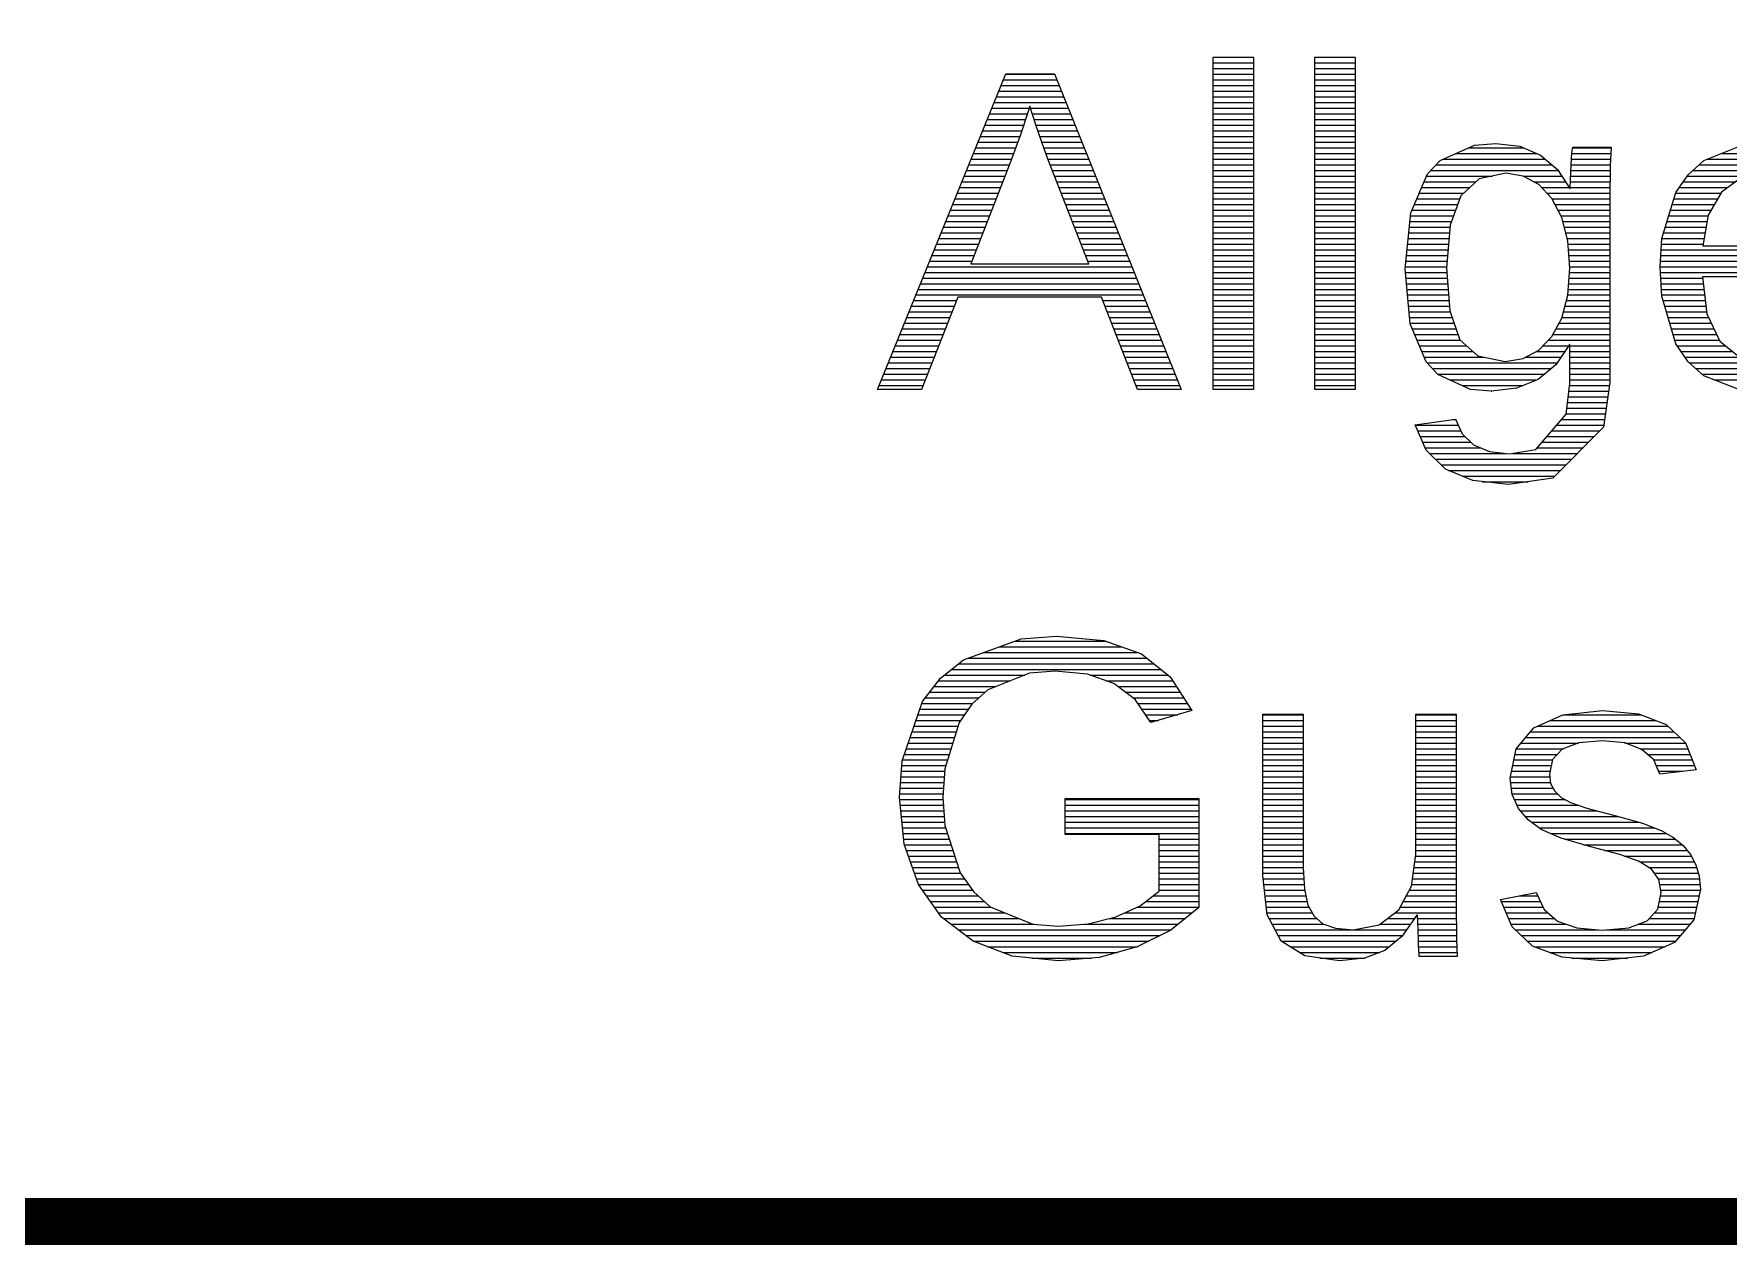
# Model space of a CAD drawing. Header units: millimetres. Extents: x 20 to 410, y 10 to 287.
# Drawn here: x 101.06 to 119.03, y 9.75 to 22.59 of the extents above; entities that cross this region are included whole.
import ezdxf

# ---------------------------------------------------------------- set-up
doc = ezdxf.new("R2010")
doc.units = ezdxf.units.MM
doc.layers.add('KANTEN', color=7, linetype='Continuous', lineweight=50)
doc.layers.add('TEXT', color=7, linetype='Continuous', lineweight=13)

msp = doc.modelspace()

# ---------------------------------------------------------------- linework, layer by layer
at = {"layer": 'KANTEN', "lineweight": 50, "const_width": 0.5}
msp.add_lwpolyline([(20, 10), (410, 10), (410, 287), (20, 287)], close=True, dxfattribs=at)
at = {"layer": 'TEXT', "lineweight": 13}
for p, q in [((113.57, 22.341), (113.998, 22.341)), ((113.57, 22.281), (113.998, 22.281)), ((114.65, 22.341), (115.078, 22.341)), ((114.65, 22.281), (115.078, 22.281)), ((111.373, 22.161), (111.891, 22.161)), ((113.57, 22.221), (113.998, 22.221)), ((113.57, 22.161), (113.998, 22.161)), ((114.65, 22.221), (115.078, 22.221)), ((114.65, 22.161), (115.078, 22.161)), ((111.299, 21.981), (111.963, 21.981)), ((111.324, 22.041), (111.939, 22.041)), ((111.348, 22.101), (111.915, 22.101)), ((113.57, 22.101), (113.998, 22.101)), ((113.57, 22.041), (113.998, 22.041)), ((113.57, 21.981), (113.998, 21.981)), ((114.65, 22.101), (115.078, 22.101)), ((114.65, 22.041), (115.078, 22.041)), ((114.65, 21.981), (115.078, 21.981)), ((111.226, 21.801), (111.619, 21.801)), ((111.25, 21.861), (112.011, 21.861)), ((111.275, 21.921), (111.987, 21.921)), ((111.633, 21.801), (112.036, 21.801)), ((113.57, 21.921), (113.998, 21.921)), ((113.57, 21.861), (113.998, 21.861)), ((113.57, 21.801), (113.998, 21.801)), ((114.65, 21.921), (115.078, 21.921)), ((114.65, 21.861), (115.078, 21.861)), ((114.65, 21.801), (115.078, 21.801)), ((111.153, 21.621), (111.561, 21.621)), ((111.177, 21.681), (111.58, 21.681)), ((111.201, 21.741), (111.6, 21.741)), ((111.653, 21.741), (112.06, 21.741)), ((111.672, 21.681), (112.084, 21.681)), ((111.692, 21.621), (112.108, 21.621)), ((113.57, 21.741), (113.998, 21.741)), ((113.57, 21.681), (113.998, 21.681)), ((113.57, 21.621), (113.998, 21.621)), ((114.65, 21.741), (115.078, 21.741)), ((114.65, 21.681), (115.078, 21.681)), ((114.65, 21.621), (115.078, 21.621)), ((111.079, 21.441), (111.498, 21.441)), ((111.104, 21.501), (111.52, 21.501)), ((111.128, 21.561), (111.541, 21.561)), ((111.712, 21.561), (112.132, 21.561)), ((111.732, 21.501), (112.156, 21.501)), ((111.753, 21.441), (112.18, 21.441)), ((113.57, 21.561), (113.998, 21.561)), ((113.57, 21.501), (113.998, 21.501)), ((113.57, 21.441), (113.998, 21.441)), ((114.65, 21.561), (115.078, 21.561)), ((114.65, 21.501), (115.078, 21.501)), ((114.65, 21.441), (115.078, 21.441)), ((111.006, 21.261), (111.433, 21.261)), ((111.03, 21.321), (111.454, 21.321)), ((111.055, 21.381), (111.476, 21.381)), ((111.775, 21.381), (112.204, 21.381)), ((111.798, 21.321), (112.228, 21.321)), ((111.821, 21.261), (112.252, 21.261)), ((113.57, 21.381), (113.998, 21.381)), ((113.57, 21.321), (113.998, 21.321)), ((113.57, 21.261), (113.998, 21.261)), ((114.65, 21.381), (115.078, 21.381)), ((114.65, 21.321), (115.078, 21.321)), ((114.65, 21.261), (115.078, 21.261)), ((116.015, 21.261), (117.094, 21.261)), ((116.149, 21.321), (117.003, 21.321)), ((116.283, 21.381), (116.863, 21.381)), ((117.372, 21.261), (117.786, 21.261)), ((117.377, 21.321), (117.789, 21.321)), ((117.386, 21.381), (117.793, 21.381)), ((118.816, 21.261), (120.108, 21.261)), ((118.967, 21.321), (119.958, 21.321)), ((110.932, 21.081), (111.363, 21.081)), ((110.957, 21.141), (111.386, 21.141)), ((110.981, 21.201), (111.41, 21.201)), ((111.844, 21.201), (112.276, 21.201)), ((111.867, 21.141), (112.301, 21.141)), ((111.891, 21.081), (112.325, 21.081)), ((113.57, 21.201), (113.998, 21.201)), ((113.57, 21.141), (113.998, 21.141)), ((113.57, 21.081), (113.998, 21.081)), ((114.65, 21.201), (115.078, 21.201)), ((114.65, 21.141), (115.078, 21.141)), ((114.65, 21.081), (115.078, 21.081)), ((115.836, 21.081), (116.535, 21.081)), ((115.881, 21.141), (117.229, 21.141)), ((115.938, 21.201), (117.165, 21.201)), ((116.858, 21.081), (117.268, 21.081)), ((117.362, 21.081), (117.781, 21.081)), ((117.365, 21.141), (117.782, 21.141)), ((117.368, 21.201), (117.783, 21.201)), ((118.6, 21.081), (119.248, 21.081)), ((118.66, 21.141), (120.236, 21.141)), ((118.727, 21.201), (120.186, 21.201)), ((110.859, 20.901), (111.293, 20.901)), ((110.883, 20.961), (111.316, 20.961)), ((110.908, 21.021), (111.34, 21.021)), ((111.914, 21.021), (112.349, 21.021)), ((111.937, 20.961), (112.373, 20.961)), ((111.961, 20.901), (112.397, 20.901)), ((113.57, 21.021), (113.998, 21.021)), ((113.57, 20.961), (113.998, 20.961)), ((113.57, 20.901), (113.998, 20.901)), ((114.65, 21.021), (115.078, 21.021)), ((114.65, 20.961), (115.078, 20.961)), ((114.65, 20.901), (115.078, 20.901)), ((115.758, 20.901), (116.229, 20.901)), ((115.784, 20.961), (116.294, 20.961)), ((115.81, 21.021), (116.359, 21.021)), ((116.971, 21.021), (117.307, 21.021)), ((117.055, 20.961), (117.346, 20.961)), ((117.111, 20.901), (117.779, 20.901)), ((117.359, 20.961), (117.78, 20.961)), ((117.36, 21.021), (117.78, 21.021)), ((118.478, 20.901), (118.956, 20.901)), ((118.517, 20.961), (119.03, 20.961)), ((118.558, 21.021), (119.112, 21.021)), ((110.785, 20.721), (111.223, 20.721)), ((110.81, 20.781), (111.246, 20.781)), ((110.834, 20.841), (111.27, 20.841)), ((111.984, 20.841), (112.421, 20.841)), ((112.007, 20.781), (112.445, 20.781)), ((112.031, 20.721), (112.469, 20.721)), ((113.57, 20.841), (113.998, 20.841)), ((113.57, 20.781), (113.998, 20.781)), ((113.57, 20.721), (113.998, 20.721)), ((114.65, 20.841), (115.078, 20.841)), ((114.65, 20.781), (115.078, 20.781)), ((114.65, 20.721), (115.078, 20.721)), ((115.68, 20.721), (116.143, 20.721)), ((115.706, 20.781), (116.165, 20.781)), ((115.732, 20.841), (116.186, 20.841)), ((117.167, 20.841), (117.779, 20.841)), ((117.198, 20.781), (117.779, 20.781)), ((117.228, 20.721), (117.779, 20.721)), ((118.423, 20.721), (118.854, 20.721)), ((118.441, 20.781), (118.888, 20.781)), ((118.46, 20.841), (118.922, 20.841)), ((110.712, 20.541), (111.153, 20.541)), ((110.736, 20.601), (111.177, 20.601)), ((110.761, 20.661), (111.2, 20.661)), ((112.054, 20.661), (112.493, 20.661)), ((112.078, 20.601), (112.517, 20.601)), ((112.101, 20.541), (112.541, 20.541)), ((113.57, 20.661), (113.998, 20.661)), ((113.57, 20.601), (113.998, 20.601)), ((113.57, 20.541), (113.998, 20.541)), ((114.65, 20.661), (115.078, 20.661)), ((114.65, 20.601), (115.078, 20.601)), ((114.65, 20.541), (115.078, 20.541)), ((115.652, 20.541), (116.084, 20.541)), ((115.658, 20.601), (116.1, 20.601)), ((115.664, 20.661), (116.121, 20.661)), ((117.259, 20.661), (117.779, 20.661)), ((117.279, 20.601), (117.779, 20.601)), ((117.295, 20.541), (117.779, 20.541)), ((118.368, 20.541), (118.801, 20.541)), ((118.386, 20.601), (118.811, 20.601)), ((118.405, 20.661), (118.821, 20.661)), ((110.639, 20.361), (111.083, 20.361)), ((110.663, 20.421), (111.107, 20.421)), ((110.688, 20.481), (111.13, 20.481)), ((112.124, 20.481), (112.566, 20.481)), ((112.148, 20.421), (112.59, 20.421)), ((112.171, 20.361), (112.614, 20.361)), ((113.57, 20.481), (113.998, 20.481)), ((113.57, 20.421), (113.998, 20.421)), ((113.57, 20.361), (113.998, 20.361)), ((114.65, 20.481), (115.078, 20.481)), ((114.65, 20.421), (115.078, 20.421)), ((114.65, 20.361), (115.078, 20.361)), ((115.633, 20.361), (116.069, 20.361)), ((115.639, 20.421), (116.074, 20.421)), ((115.645, 20.481), (116.079, 20.481)), ((117.31, 20.481), (117.779, 20.481)), ((117.326, 20.421), (117.779, 20.421)), ((117.335, 20.361), (117.779, 20.361)), ((118.327, 20.361), (118.769, 20.361)), ((118.331, 20.421), (118.78, 20.421)), ((118.35, 20.481), (118.79, 20.481)), ((110.565, 20.181), (111.013, 20.181)), ((110.59, 20.241), (111.037, 20.241)), ((110.614, 20.301), (111.06, 20.301)), ((112.194, 20.301), (112.638, 20.301)), ((112.218, 20.241), (112.662, 20.241)), ((112.241, 20.181), (112.686, 20.181)), ((113.57, 20.301), (113.998, 20.301)), ((113.57, 20.241), (113.998, 20.241)), ((113.57, 20.181), (113.998, 20.181)), ((114.65, 20.301), (115.078, 20.301)), ((114.65, 20.241), (115.078, 20.241)), ((114.65, 20.181), (115.078, 20.181)), ((115.615, 20.181), (116.055, 20.181)), ((115.621, 20.241), (116.059, 20.241)), ((115.627, 20.301), (116.064, 20.301)), ((117.339, 20.301), (117.779, 20.301)), ((117.344, 20.241), (117.779, 20.241)), ((117.348, 20.181), (117.779, 20.181)), ((118.316, 20.181), (120.587, 20.181)), ((118.32, 20.241), (120.584, 20.241)), ((118.324, 20.301), (120.581, 20.301)), ((110.492, 20.001), (112.758, 20.001)), ((110.516, 20.061), (112.734, 20.061)), ((110.541, 20.121), (112.71, 20.121)), ((113.57, 20.121), (113.998, 20.121)), ((113.57, 20.061), (113.998, 20.061)), ((113.57, 20.001), (113.998, 20.001)), ((114.65, 20.121), (115.078, 20.121)), ((114.65, 20.061), (115.078, 20.061)), ((114.65, 20.001), (115.078, 20.001)), ((115.609, 20.121), (116.05, 20.121)), ((115.611, 20.061), (116.052, 20.061)), ((115.616, 20.001), (116.056, 20.001)), ((117.346, 20.001), (117.779, 20.001)), ((117.351, 20.061), (117.779, 20.061)), ((117.353, 20.121), (117.779, 20.121)), ((118.313, 20.121), (120.591, 20.121)), ((118.316, 20.061), (120.593, 20.061)), ((118.32, 20.001), (118.763, 20.001)), ((110.418, 19.821), (112.831, 19.821)), ((110.443, 19.881), (112.806, 19.881)), ((110.467, 19.941), (112.782, 19.941)), ((113.57, 19.941), (113.998, 19.941)), ((113.57, 19.881), (113.998, 19.881)), ((113.57, 19.821), (113.998, 19.821)), ((114.65, 19.941), (115.078, 19.941)), ((114.65, 19.881), (115.078, 19.881)), ((114.65, 19.821), (115.078, 19.821)), ((115.622, 19.941), (116.061, 19.941)), ((115.628, 19.881), (116.065, 19.881)), ((115.633, 19.821), (116.07, 19.821)), ((117.333, 19.821), (117.779, 19.821)), ((117.337, 19.881), (117.779, 19.881)), ((117.342, 19.941), (117.779, 19.941)), ((118.323, 19.941), (118.77, 19.941)), ((118.327, 19.881), (118.777, 19.881)), ((118.33, 19.821), (118.784, 19.821)), ((110.345, 19.641), (110.803, 19.641)), ((110.369, 19.701), (110.826, 19.701)), ((110.394, 19.761), (110.85, 19.761)), ((112.402, 19.761), (112.855, 19.761)), ((112.426, 19.701), (112.879, 19.701)), ((112.449, 19.641), (112.903, 19.641)), ((113.57, 19.761), (113.998, 19.761)), ((113.57, 19.701), (113.998, 19.701)), ((113.57, 19.641), (113.998, 19.641)), ((114.65, 19.761), (115.078, 19.761)), ((114.65, 19.701), (115.078, 19.701)), ((114.65, 19.641), (115.078, 19.641)), ((115.639, 19.761), (116.075, 19.761)), ((115.645, 19.701), (116.079, 19.701)), ((115.651, 19.641), (116.087, 19.641)), ((117.285, 19.641), (117.779, 19.641)), ((117.301, 19.701), (117.779, 19.701)), ((117.317, 19.761), (117.779, 19.761)), ((118.345, 19.761), (118.791, 19.761)), ((118.362, 19.701), (118.798, 19.701)), ((118.38, 19.641), (118.805, 19.641)), ((110.271, 19.461), (110.732, 19.461)), ((110.296, 19.521), (110.755, 19.521)), ((110.32, 19.581), (110.779, 19.581)), ((112.473, 19.581), (112.927, 19.581)), ((112.496, 19.521), (112.951, 19.521)), ((112.52, 19.461), (112.975, 19.461)), ((113.57, 19.581), (113.998, 19.581)), ((113.57, 19.521), (113.998, 19.521)), ((113.57, 19.461), (113.998, 19.461)), ((114.65, 19.581), (115.078, 19.581)), ((114.65, 19.521), (115.078, 19.521)), ((114.65, 19.461), (115.078, 19.461)), ((115.656, 19.581), (116.107, 19.581)), ((115.662, 19.521), (116.128, 19.521)), ((115.685, 19.461), (116.149, 19.461)), ((117.208, 19.461), (117.779, 19.461)), ((117.239, 19.521), (117.779, 19.521)), ((117.27, 19.581), (117.779, 19.581)), ((118.398, 19.581), (118.827, 19.581)), ((118.415, 19.521), (118.855, 19.521)), ((118.433, 19.461), (118.883, 19.461)), ((110.198, 19.281), (110.661, 19.281)), ((110.223, 19.341), (110.684, 19.341)), ((110.247, 19.401), (110.708, 19.401)), ((112.543, 19.401), (112.999, 19.401)), ((112.566, 19.341), (113.023, 19.341)), ((112.59, 19.281), (113.047, 19.281)), ((113.57, 19.401), (113.998, 19.401)), ((113.57, 19.341), (113.998, 19.341)), ((113.57, 19.281), (113.998, 19.281)), ((114.65, 19.401), (115.078, 19.401)), ((114.65, 19.341), (115.078, 19.341)), ((114.65, 19.281), (115.078, 19.281)), ((115.71, 19.401), (116.169, 19.401)), ((115.735, 19.341), (116.194, 19.341)), ((115.76, 19.281), (116.261, 19.281)), ((117.07, 19.281), (117.339, 19.281)), ((117.128, 19.341), (117.779, 19.341)), ((117.176, 19.401), (117.779, 19.401)), ((117.354, 19.281), (117.779, 19.281)), ((118.451, 19.401), (118.911, 19.401)), ((118.468, 19.341), (118.94, 19.341)), ((118.494, 19.281), (119.008, 19.281)), ((110.125, 19.101), (110.59, 19.101)), ((110.149, 19.161), (110.614, 19.161)), ((110.174, 19.221), (110.637, 19.221)), ((112.613, 19.221), (113.071, 19.221)), ((112.637, 19.161), (113.096, 19.161)), ((112.66, 19.101), (113.12, 19.101)), ((113.57, 19.221), (113.998, 19.221)), ((113.57, 19.161), (113.998, 19.161)), ((113.57, 19.101), (113.998, 19.101)), ((114.65, 19.221), (115.078, 19.221)), ((114.65, 19.161), (115.078, 19.161)), ((114.65, 19.101), (115.078, 19.101)), ((115.784, 19.221), (116.327, 19.221)), ((115.809, 19.161), (116.445, 19.161)), ((115.84, 19.101), (117.219, 19.101)), ((116.886, 19.161), (117.259, 19.161)), ((116.999, 19.221), (117.299, 19.221)), ((117.354, 19.221), (117.779, 19.221)), ((117.354, 19.161), (117.779, 19.161)), ((117.354, 19.101), (117.779, 19.101)), ((118.535, 19.221), (119.083, 19.221)), ((118.576, 19.161), (119.158, 19.161)), ((118.622, 19.101), (119.433, 19.101)), ((110.051, 18.921), (110.519, 18.921)), ((110.076, 18.981), (110.543, 18.981)), ((110.1, 19.041), (110.566, 19.041)), ((112.684, 19.041), (113.144, 19.041)), ((112.707, 18.981), (113.168, 18.981)), ((112.731, 18.921), (113.192, 18.921)), ((113.57, 19.041), (113.998, 19.041)), ((113.57, 18.981), (113.998, 18.981)), ((113.57, 18.921), (113.998, 18.921)), ((114.65, 19.041), (115.078, 19.041)), ((114.65, 18.981), (115.078, 18.981)), ((114.65, 18.921), (115.078, 18.921)), ((115.896, 19.041), (117.158, 19.041)), ((115.951, 18.981), (117.085, 18.981)), ((116.079, 18.921), (117.006, 18.921)), ((117.354, 19.041), (117.779, 19.041)), ((117.354, 18.981), (117.779, 18.981)), ((117.354, 18.921), (117.779, 18.921)), ((118.689, 19.041), (120.247, 19.041)), ((118.756, 18.981), (120.144, 18.981)), ((118.883, 18.921), (120.04, 18.921)), ((110.027, 18.861), (110.496, 18.861)), ((112.754, 18.861), (113.216, 18.861)), ((113.57, 18.861), (113.998, 18.861)), ((114.65, 18.861), (115.078, 18.861)), ((116.212, 18.861), (116.859, 18.861)), ((116.52, 18.801), (116.526, 18.801)), ((117.337, 18.741), (117.757, 18.741)), ((117.344, 18.801), (117.765, 18.801)), ((117.351, 18.861), (117.774, 18.861)), ((117.315, 18.561), (117.731, 18.561)), ((117.322, 18.621), (117.74, 18.621)), ((117.329, 18.681), (117.748, 18.681)), ((115.715, 18.441), (116.171, 18.441)), ((115.741, 18.381), (116.198, 18.381)), ((116.108, 18.501), (116.145, 18.501)), ((117.164, 18.381), (117.673, 18.381)), ((117.215, 18.441), (117.714, 18.441)), ((117.267, 18.501), (117.723, 18.501)), ((115.766, 18.321), (116.24, 18.321)), ((115.792, 18.261), (116.302, 18.261)), ((115.818, 18.201), (116.405, 18.201)), ((117.01, 18.201), (117.494, 18.201)), ((117.061, 18.261), (117.554, 18.261)), ((117.113, 18.321), (117.613, 18.321)), ((115.864, 18.141), (116.671, 18.141)), ((115.926, 18.081), (117.375, 18.081)), ((115.988, 18.021), (117.315, 18.021)), ((116.745, 18.141), (117.434, 18.141)), ((116.069, 17.961), (117.256, 17.961)), ((116.211, 17.901), (117.196, 17.901)), ((116.429, 17.841), (116.912, 17.841)), ((111.139, 16.032), (112.767, 16.032)), ((111.304, 16.092), (112.597, 16.092)), ((111.469, 16.152), (112.427, 16.152)), ((110.797, 15.852), (113.017, 15.852)), ((110.871, 15.912), (112.942, 15.912)), ((110.974, 15.972), (112.866, 15.972)), ((110.615, 15.672), (111.27, 15.672)), ((110.661, 15.732), (111.422, 15.732)), ((110.724, 15.792), (111.574, 15.792)), ((112.264, 15.792), (113.093, 15.792)), ((112.436, 15.732), (113.143, 15.732)), ((112.56, 15.672), (113.181, 15.672)), ((110.483, 15.492), (111.02, 15.492)), ((110.522, 15.552), (111.087, 15.552)), ((110.568, 15.612), (111.154, 15.612)), ((112.64, 15.612), (113.219, 15.612)), ((112.72, 15.552), (113.258, 15.552)), ((112.772, 15.492), (113.296, 15.492)), ((110.421, 15.312), (110.892, 15.312)), ((110.442, 15.372), (110.934, 15.372)), ((110.463, 15.432), (110.975, 15.432)), ((112.813, 15.432), (113.334, 15.432)), ((112.855, 15.372), (113.196, 15.372)), ((112.896, 15.312), (112.993, 15.312)), ((114.097, 15.372), (114.526, 15.372)), ((114.097, 15.312), (114.526, 15.312)), ((115.72, 15.372), (116.148, 15.372)), ((115.72, 15.312), (116.148, 15.312)), ((117.145, 15.312), (118.263, 15.312)), ((117.279, 15.372), (118.106, 15.372)), ((110.359, 15.132), (110.828, 15.132)), ((110.379, 15.192), (110.846, 15.192)), ((110.4, 15.252), (110.865, 15.252)), ((114.097, 15.252), (114.526, 15.252)), ((114.097, 15.192), (114.526, 15.192)), ((114.097, 15.132), (114.526, 15.132)), ((115.72, 15.252), (116.148, 15.252)), ((115.72, 15.192), (116.148, 15.192)), ((115.72, 15.132), (116.148, 15.132)), ((116.887, 15.132), (118.521, 15.132)), ((116.937, 15.192), (118.458, 15.192)), ((117.011, 15.252), (118.394, 15.252)), ((110.296, 14.952), (110.772, 14.952)), ((110.317, 15.012), (110.791, 15.012)), ((110.338, 15.072), (110.809, 15.072)), ((114.097, 15.072), (114.526, 15.072)), ((114.097, 15.012), (114.526, 15.012)), ((114.097, 14.952), (114.526, 14.952)), ((115.72, 15.072), (116.148, 15.072)), ((115.72, 15.012), (116.148, 15.012)), ((115.72, 14.952), (116.148, 14.952)), ((116.773, 14.952), (117.222, 14.952)), ((116.787, 15.012), (117.287, 15.012)), ((116.837, 15.072), (117.447, 15.072)), ((117.938, 15.072), (118.582, 15.072)), ((118.097, 15.012), (118.606, 15.012)), ((118.177, 14.952), (118.63, 14.952)), ((110.264, 14.772), (110.722, 14.772)), ((110.268, 14.832), (110.735, 14.832)), ((110.275, 14.892), (110.753, 14.892)), ((114.097, 14.892), (114.526, 14.892)), ((114.097, 14.832), (114.526, 14.832)), ((114.097, 14.772), (114.526, 14.772)), ((115.72, 14.892), (116.148, 14.892)), ((115.72, 14.832), (116.148, 14.832)), ((115.72, 14.772), (116.148, 14.772)), ((116.737, 14.772), (117.143, 14.772)), ((116.749, 14.832), (117.157, 14.832)), ((116.761, 14.892), (117.17, 14.892)), ((118.244, 14.892), (118.653, 14.892)), ((118.27, 14.832), (118.677, 14.832)), ((118.296, 14.772), (118.553, 14.772)), ((110.251, 14.592), (110.711, 14.592)), ((110.256, 14.652), (110.715, 14.652)), ((110.26, 14.712), (110.719, 14.712)), ((114.097, 14.712), (114.526, 14.712)), ((114.097, 14.652), (114.526, 14.652)), ((114.097, 14.592), (114.526, 14.592)), ((115.72, 14.712), (116.148, 14.712)), ((115.72, 14.652), (116.148, 14.652)), ((115.72, 14.592), (116.148, 14.592)), ((116.725, 14.712), (117.141, 14.712)), ((116.728, 14.652), (117.15, 14.652)), ((116.735, 14.592), (117.178, 14.592)), ((110.247, 14.532), (110.707, 14.532)), ((110.247, 14.472), (110.707, 14.472)), ((110.253, 14.412), (110.711, 14.412)), ((112.001, 14.472), (113.418, 14.472)), ((112.001, 14.412), (113.418, 14.412)), ((114.097, 14.532), (114.526, 14.532)), ((114.097, 14.472), (114.526, 14.472)), ((114.097, 14.412), (114.526, 14.412)), ((115.72, 14.532), (116.148, 14.532)), ((115.72, 14.472), (116.148, 14.472)), ((115.72, 14.412), (116.148, 14.412)), ((116.743, 14.532), (117.225, 14.532)), ((116.768, 14.472), (117.307, 14.472)), ((116.795, 14.412), (117.446, 14.412)), ((110.259, 14.352), (110.715, 14.352)), ((110.265, 14.292), (110.719, 14.292)), ((110.271, 14.232), (110.723, 14.232)), ((112.001, 14.352), (113.418, 14.352)), ((112.001, 14.292), (113.418, 14.292)), ((112.001, 14.232), (113.418, 14.232)), ((114.097, 14.352), (114.526, 14.352)), ((114.097, 14.292), (114.526, 14.292)), ((114.097, 14.232), (114.526, 14.232)), ((115.72, 14.352), (116.148, 14.352)), ((115.72, 14.292), (116.148, 14.292)), ((115.72, 14.232), (116.148, 14.232)), ((116.833, 14.352), (117.647, 14.352)), ((116.885, 14.292), (117.872, 14.292)), ((116.95, 14.232), (118.085, 14.232)), ((110.277, 14.172), (110.733, 14.172)), ((110.283, 14.112), (110.753, 14.112)), ((110.29, 14.052), (110.772, 14.052)), ((112.001, 14.172), (113.418, 14.172)), ((112.001, 14.112), (113.418, 14.112)), ((113, 14.052), (113.418, 14.052)), ((114.097, 14.172), (114.526, 14.172)), ((114.097, 14.112), (114.526, 14.112)), ((114.097, 14.052), (114.526, 14.052)), ((115.72, 14.172), (116.148, 14.172)), ((115.72, 14.112), (116.148, 14.112)), ((115.72, 14.052), (116.148, 14.052)), ((117.031, 14.172), (118.252, 14.172)), ((117.153, 14.112), (118.38, 14.112)), ((117.303, 14.052), (118.476, 14.052)), ((110.298, 13.992), (110.792, 13.992)), ((110.319, 13.932), (110.811, 13.932)), ((110.34, 13.872), (110.831, 13.872)), ((113, 13.992), (113.418, 13.992)), ((113, 13.932), (113.418, 13.932)), ((113, 13.872), (113.418, 13.872)), ((114.097, 13.992), (114.526, 13.992)), ((114.097, 13.932), (114.526, 13.932)), ((114.097, 13.872), (114.526, 13.872)), ((115.718, 13.872), (116.148, 13.872)), ((115.72, 13.992), (116.148, 13.992)), ((115.72, 13.932), (116.148, 13.932)), ((117.504, 13.992), (118.549, 13.992)), ((117.723, 13.932), (118.601, 13.932)), ((117.934, 13.872), (118.644, 13.872)), ((110.361, 13.812), (110.85, 13.812)), ((110.382, 13.752), (110.87, 13.752)), ((110.403, 13.692), (110.892, 13.692)), ((113, 13.812), (113.418, 13.812)), ((113, 13.752), (113.418, 13.752)), ((113, 13.692), (113.418, 13.692)), ((114.097, 13.812), (114.526, 13.812)), ((114.097, 13.752), (114.526, 13.752)), ((114.097, 13.692), (114.529, 13.692)), ((115.694, 13.692), (116.148, 13.692)), ((115.702, 13.752), (116.148, 13.752)), ((115.71, 13.812), (116.148, 13.812)), ((118.096, 13.812), (118.675, 13.812)), ((118.19, 13.752), (118.7, 13.752)), ((118.249, 13.692), (118.718, 13.692)), ((110.424, 13.632), (110.934, 13.632)), ((110.446, 13.572), (110.977, 13.572)), ((110.488, 13.512), (111.019, 13.512)), ((113, 13.632), (113.418, 13.632)), ((113, 13.572), (113.418, 13.572)), ((113, 13.512), (113.418, 13.512)), ((114.101, 13.632), (114.533, 13.632)), ((114.108, 13.572), (114.536, 13.572)), ((114.115, 13.512), (114.541, 13.512)), ((115.652, 13.512), (116.148, 13.512)), ((115.678, 13.572), (116.148, 13.572)), ((115.686, 13.632), (116.148, 13.632)), ((118.292, 13.632), (118.73, 13.632)), ((118.308, 13.572), (118.735, 13.572)), ((118.319, 13.512), (118.738, 13.512)), ((110.531, 13.452), (111.08, 13.452)), ((110.573, 13.392), (111.147, 13.392)), ((110.616, 13.332), (111.22, 13.332)), ((112.764, 13.332), (113.418, 13.332)), ((112.857, 13.392), (113.418, 13.392)), ((112.936, 13.452), (113.418, 13.452)), ((114.122, 13.452), (114.555, 13.452)), ((114.129, 13.392), (114.568, 13.392)), ((114.136, 13.332), (114.589, 13.332)), ((115.557, 13.332), (116.148, 13.332)), ((115.589, 13.392), (116.148, 13.392)), ((115.62, 13.452), (116.148, 13.452)), ((116.628, 13.392), (117.041, 13.392)), ((116.654, 13.332), (117.069, 13.332)), ((116.82, 13.452), (117.013, 13.452)), ((118.29, 13.332), (118.699, 13.332)), ((118.303, 13.392), (118.712, 13.392)), ((118.316, 13.452), (118.725, 13.452)), ((110.658, 13.272), (111.367, 13.272)), ((110.709, 13.212), (111.514, 13.212)), ((110.788, 13.152), (111.674, 13.152)), ((112.205, 13.152), (113.199, 13.152)), ((112.47, 13.212), (113.273, 13.212)), ((112.633, 13.272), (113.347, 13.272)), ((114.143, 13.272), (114.621, 13.272)), ((114.166, 13.212), (114.668, 13.212)), ((114.198, 13.152), (114.741, 13.152)), ((115.34, 13.152), (115.665, 13.152)), ((115.42, 13.212), (115.707, 13.212)), ((115.5, 13.272), (116.149, 13.272)), ((115.74, 13.212), (116.149, 13.212)), ((115.742, 13.152), (116.15, 13.152)), ((116.679, 13.272), (117.121, 13.272)), ((116.705, 13.212), (117.19, 13.212)), ((116.73, 13.152), (117.312, 13.152)), ((118.081, 13.152), (118.632, 13.152)), ((118.195, 13.212), (118.674, 13.212)), ((118.25, 13.272), (118.687, 13.272)), ((110.867, 13.092), (113.125, 13.092)), ((110.945, 13.032), (113.008, 13.032)), ((111.024, 12.972), (112.889, 12.972)), ((114.229, 13.092), (115.623, 13.092)), ((114.261, 13.032), (115.581, 13.032)), ((114.293, 12.972), (115.513, 12.972)), ((115.743, 13.092), (116.15, 13.092)), ((115.746, 13.032), (116.151, 13.032)), ((115.749, 12.972), (116.153, 12.972)), ((116.775, 13.092), (117.65, 13.092)), ((116.839, 13.032), (118.528, 13.032)), ((116.902, 12.972), (118.477, 12.972)), ((117.744, 13.092), (118.58, 13.092)), ((111.182, 12.912), (112.77, 12.912)), ((111.341, 12.852), (112.556, 12.852)), ((111.649, 12.792), (112.282, 12.792)), ((114.389, 12.912), (115.44, 12.912)), ((114.485, 12.852), (115.339, 12.852)), ((114.702, 12.792), (115.181, 12.792)), ((115.752, 12.912), (116.156, 12.912)), ((115.755, 12.852), (116.159, 12.852)), ((116.979, 12.912), (118.361, 12.912)), ((117.138, 12.852), (118.227, 12.852)), ((117.375, 12.792), (117.965, 12.792))]:
    msp.add_line(p, q, dxfattribs=at)
for points in [[(113.57, 18.82), (113.57, 22.343), (113.998, 22.343), (113.998, 18.82), (113.57, 18.82)], [(114.65, 18.82), (114.65, 22.343), (115.078, 22.343), (115.078, 18.82), (114.65, 18.82)], [(111.374, 22.164), (111.89, 22.164), (113.233, 18.82), (112.77, 18.82), (112.388, 19.798), (110.864, 19.798), (110.479, 18.82), (110.01, 18.82), (111.374, 22.164)], [(111.002, 20.151), (112.253, 20.151), (111.823, 21.255), (111.757, 21.43), (111.69, 21.626), (111.626, 21.822), (111.605, 21.756), (111.531, 21.531), (111.429, 21.251), (111.002, 20.151)], [(117.354, 18.884), (117.354, 19.297), (117.349, 19.297), (117.205, 19.081), (117.017, 18.926), (116.788, 18.832), (116.523, 18.801), (116.302, 18.821), (115.955, 18.977), (115.829, 19.114), (115.662, 19.517), (115.607, 20.099), (115.667, 20.691), (115.845, 21.104), (115.98, 21.246), (116.343, 21.408), (116.571, 21.428), (116.825, 21.397), (117.044, 21.304), (117.222, 21.153), (117.354, 20.949), (117.359, 20.949), (117.361, 21.046), (117.368, 21.196), (117.377, 21.332), (117.387, 21.388), (117.793, 21.388), (117.782, 21.191), (117.779, 20.856), (117.779, 18.894), (117.711, 18.42), (117.174, 17.879), (116.704, 17.811), (116.326, 17.853), (116.034, 17.976), (115.829, 18.176), (115.713, 18.445), (116.143, 18.506), (116.212, 18.349), (116.332, 18.233), (116.501, 18.161), (116.715, 18.136), (116.995, 18.183), (117.314, 18.557), (117.354, 18.884)], [(116.188, 19.347), (116.378, 19.175), (116.668, 19.117), (116.858, 19.147), (117.026, 19.235), (117.165, 19.38), (117.268, 19.576), (117.332, 19.819), (117.354, 20.104), (117.332, 20.396), (117.268, 20.644), (117.165, 20.844), (117.027, 20.991), (116.861, 21.081), (116.675, 21.111), (116.392, 21.051), (116.198, 20.873), (116.086, 20.562), (116.048, 20.104), (116.083, 19.652), (116.188, 19.347)], [(119.946, 20.934), (119.737, 21.073), (119.454, 21.12), (119.176, 21.068), (118.962, 20.912), (118.822, 20.666), (118.766, 20.341), (120.152, 20.341), (120.083, 20.693), (119.946, 20.934)], [(112.519, 15.703), (112.239, 15.801), (111.897, 15.834), (111.624, 15.812), (111.181, 15.637), (111.011, 15.484), (110.877, 15.291), (110.724, 14.798), (110.705, 14.498), (110.725, 14.198), (110.888, 13.697), (111.03, 13.497), (111.208, 13.337), (111.658, 13.153), (111.93, 13.131), (112.246, 13.155), (112.541, 13.23), (112.798, 13.347), (113, 13.5), (113, 14.104), (112.001, 14.104), (112.001, 14.483), (113.418, 14.483), (113.418, 13.33), (113.122, 13.09), (112.766, 12.91), (112.364, 12.799), (111.93, 12.762), (111.441, 12.814), (111.025, 12.971), (110.69, 13.226), (110.445, 13.573), (110.295, 14.001), (110.245, 14.498), (110.272, 14.882), (110.49, 15.512), (110.681, 15.758), (110.922, 15.953), (111.536, 16.177), (111.909, 16.204), (112.412, 16.158), (112.81, 16.017), (113.117, 15.773), (113.344, 15.416), (112.912, 15.288), (112.743, 15.535), (112.519, 15.703)], [(116.148, 15.378), (116.148, 13.358), (116.151, 12.997), (116.161, 12.81), (115.758, 12.81), (115.756, 12.832), (115.754, 12.874), (115.751, 12.93), (115.748, 12.994), (115.744, 13.091), (115.739, 13.249), (115.732, 13.249), (115.573, 13.022), (115.391, 12.872), (115.175, 12.79), (114.911, 12.762), (114.545, 12.815), (114.292, 12.973), (114.146, 13.251), (114.097, 13.667), (114.097, 15.378), (114.526, 15.378), (114.526, 13.75), (114.539, 13.524), (114.576, 13.355), (114.641, 13.235), (114.735, 13.154), (114.87, 13.108), (115.056, 13.093), (115.331, 13.145), (115.542, 13.304), (115.676, 13.556), (115.72, 13.89), (115.72, 15.378), (116.148, 15.378)], [(117.697, 13.088), (117.979, 13.113), (118.173, 13.187), (118.286, 13.312), (118.324, 13.487), (118.298, 13.624), (118.219, 13.734), (118.083, 13.82), (117.883, 13.89), (117.576, 13.971), (117.261, 14.065), (117.052, 14.157), (116.914, 14.258), (116.809, 14.379), (116.744, 14.525), (116.722, 14.7), (116.784, 15.009), (116.972, 15.234), (117.28, 15.372), (117.702, 15.418), (118.083, 15.381), (118.377, 15.269), (118.582, 15.074), (118.694, 14.789), (118.309, 14.742), (118.244, 14.893), (118.118, 15.004), (117.937, 15.073), (117.702, 15.095), (117.45, 15.073), (117.274, 15.007), (117.171, 14.897), (117.137, 14.742), (117.151, 14.642), (117.194, 14.562), (117.264, 14.496), (117.362, 14.441), (117.536, 14.381), (117.832, 14.303), (118.125, 14.221), (118.322, 14.145), (118.455, 14.069), (118.558, 13.985), (118.635, 13.89), (118.692, 13.781), (118.727, 13.659), (118.739, 13.519), (118.671, 13.198), (118.465, 12.959), (118.136, 12.811), (117.697, 12.762), (117.273, 12.802), (116.957, 12.92), (116.743, 13.122), (116.619, 13.413), (116.997, 13.487), (117.081, 13.308), (117.223, 13.184), (117.427, 13.112), (117.697, 13.088)]]:
    msp.add_lwpolyline(points, close=True, dxfattribs=at)
for points in [[(119.21, 18.793), (118.776, 18.963), (118.61, 19.112), (118.48, 19.302), (118.331, 19.807), (118.313, 20.121), (118.331, 20.42), (118.48, 20.908), (118.61, 21.096), (118.775, 21.245), (119.2, 21.415)], [(120.593, 20.014), (118.761, 20.014), (118.807, 19.623), (118.944, 19.333), (119.169, 19.153)]]:
    msp.add_lwpolyline(points, dxfattribs=at)

doc.saveas('drawing.dxf')
